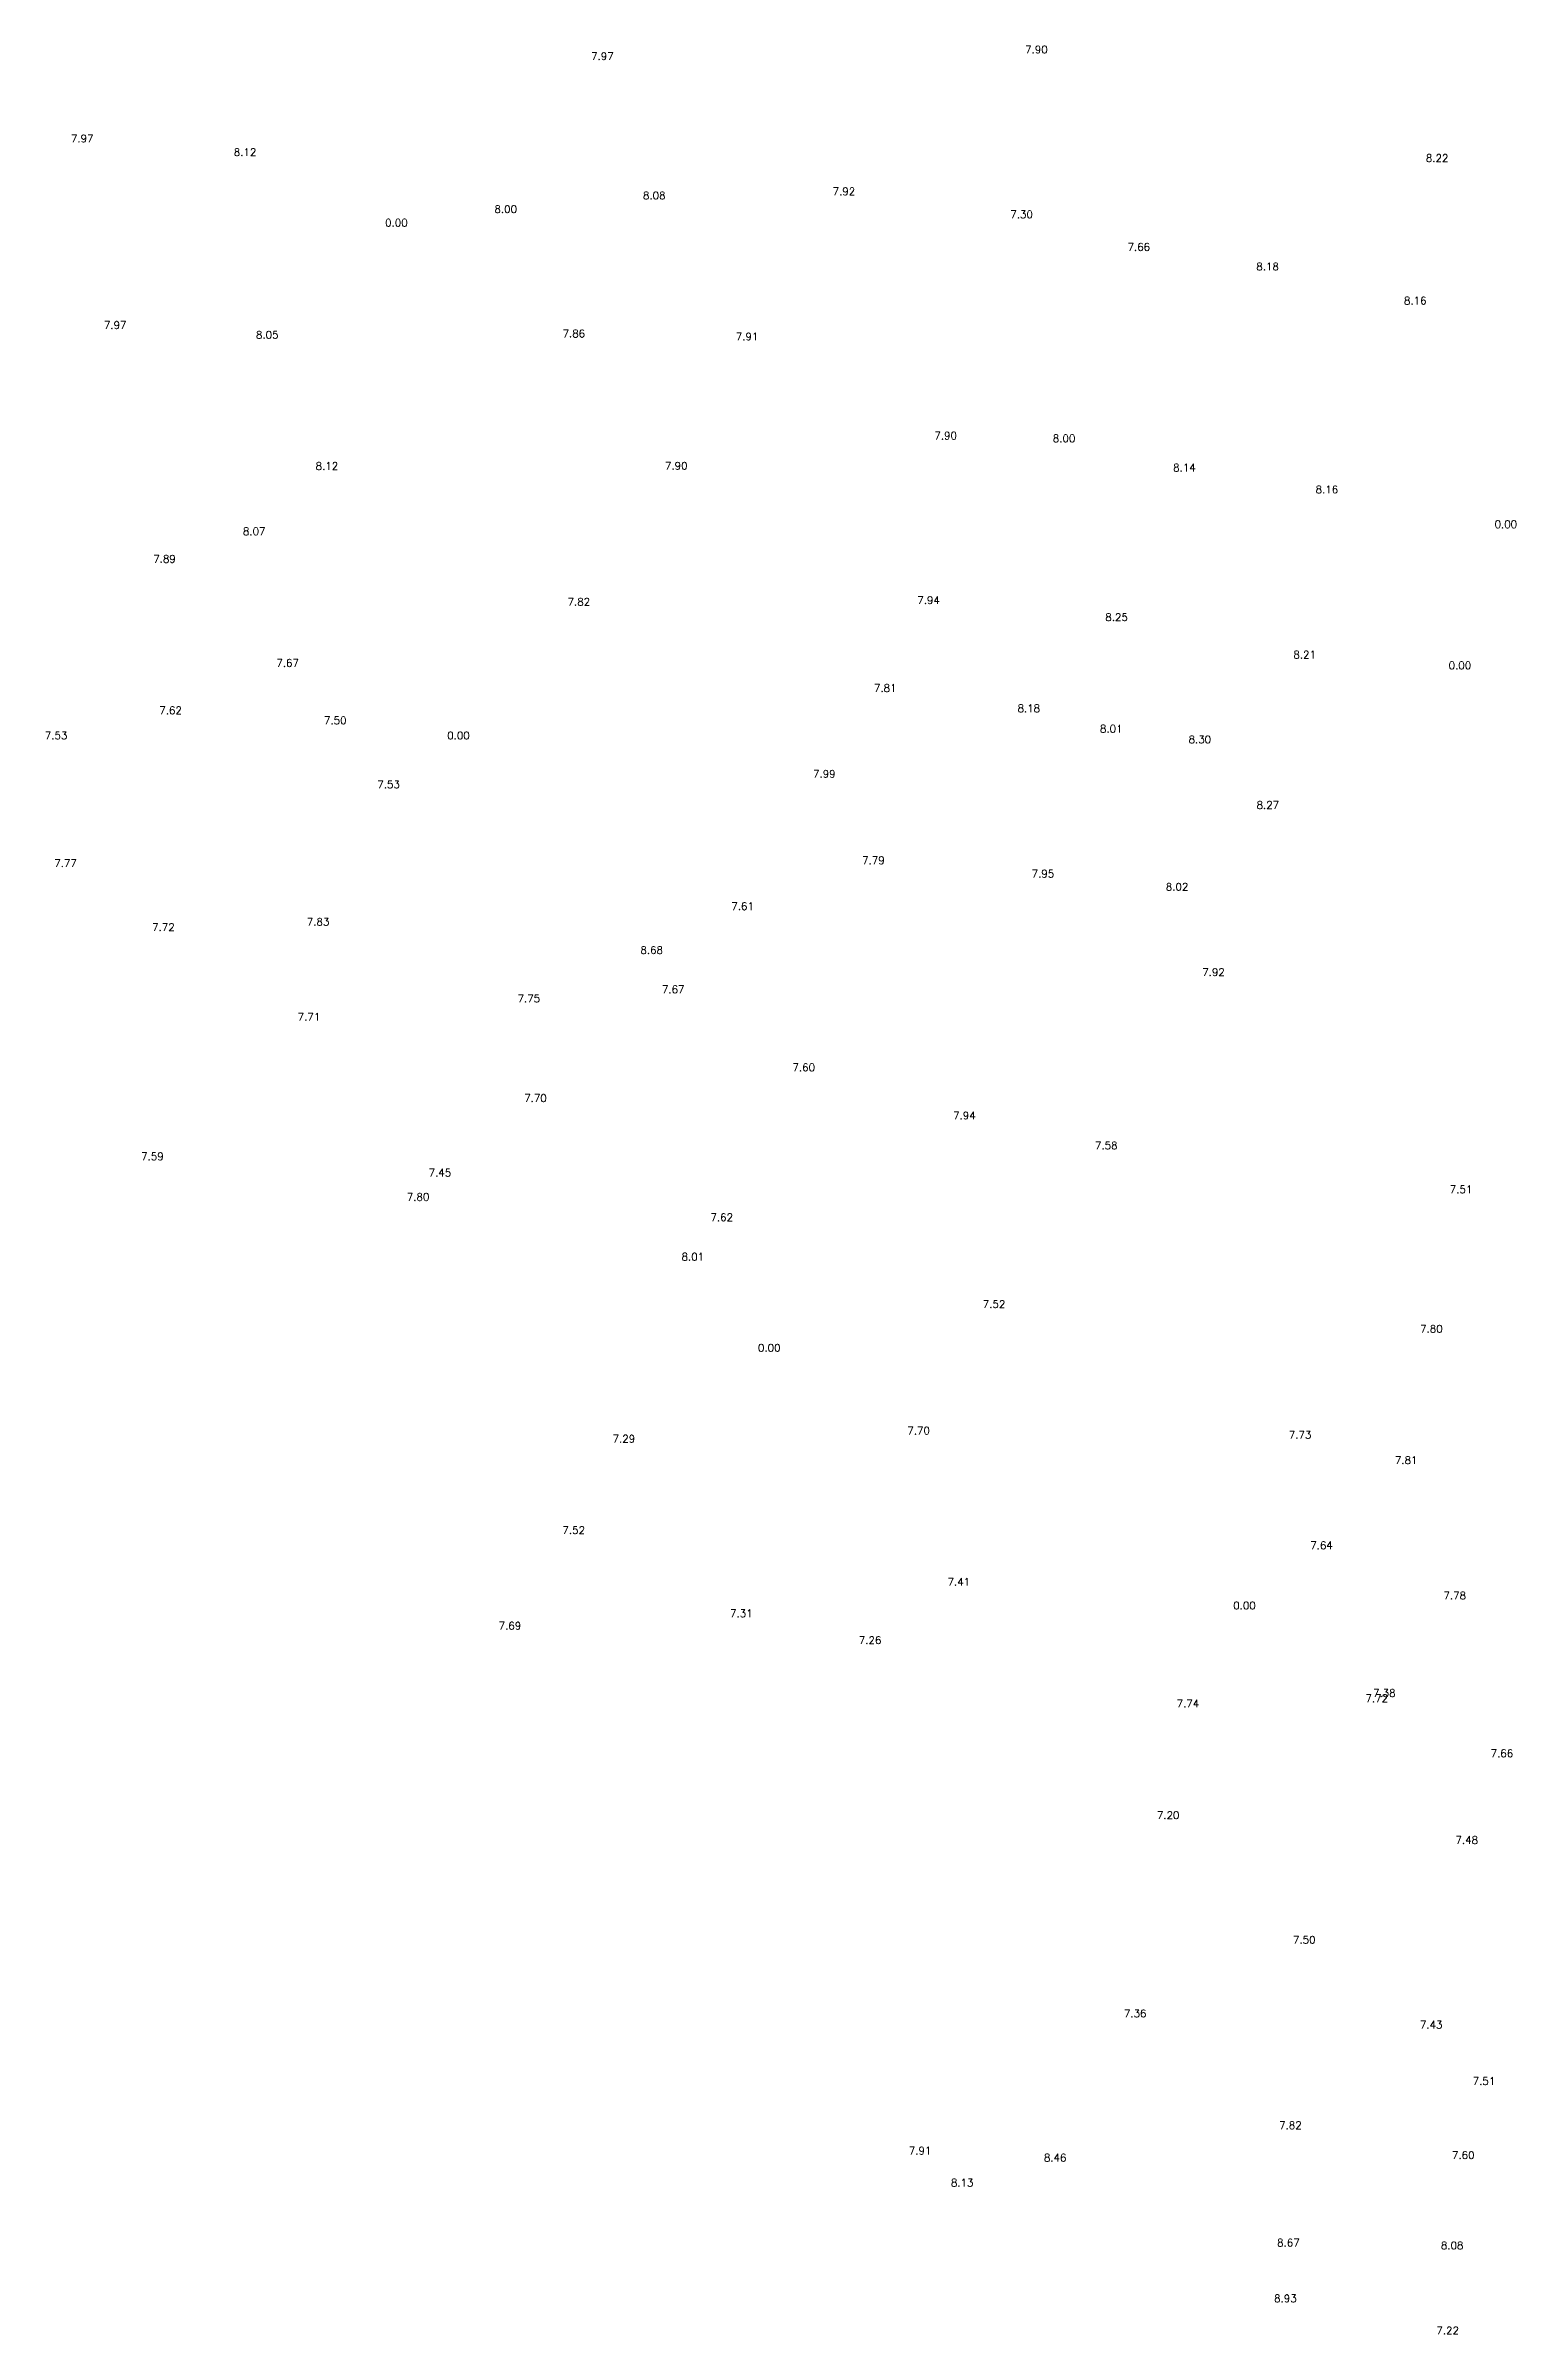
# Model space of a CAD drawing. Header units: inches. Extents: x 4891 to 6725, y 7597 to 10081.
# Drawn here: x 5072 to 5866, y 7597 to 8833 of the extents above; entities that cross this region are included whole.
import ezdxf
from ezdxf.enums import TextEntityAlignment as Align

# ---------------------------------------------------------------- set-up
doc = ezdxf.new("R2010")
doc.units = ezdxf.units.IN
doc.header["$MEASUREMENT"] = 0
doc.layers.add('SITUASI', color=7, linetype='Continuous')
doc.styles.add('L80', font='simplex.shx', dxfattribs={"height": 4.06})

msp = doc.modelspace()

# ---------------------------------------------------------------- texts
at = {"layer": 'SITUASI', "color": 3, "style": 'L80'}
for s, p in [('7.97', (5372.9, 8827.4, 8)), ('7.90', (5607.2, 8831, 7.9)), ('7.97', (5092.1, 8783, 8)), ('8.12', (5180, 8775.6, 8.1)), ('8.22', (5823.5, 8772.4, 8.2)), ('8.08', (5400.9, 8752.2, 8.1)), ('7.92', (5503.3, 8754.4, 7.9)), ('0.00', (5261.7, 8737.5)), ('8.00', (5320.7, 8744.8, 8)), ('7.30', (5599.2, 8742, 7.3)), ('7.66', (5662.5, 8724.4, 7.7)), ('8.18', (5732, 8713.8, 8.2)), ('8.16', (5811.7, 8695.4, 8.2)), ('7.97', (5109.9, 8682.2, 8)), ('8.05', (5192, 8676.9, 8.1)), ('7.86', (5357.5, 8677.6, 7.9)), ('7.91', (5451, 8676, 7.9)), ('7.90', (5558.2, 8622.5, 7.9)), ('8.00', (5622.1, 8621, 8)), ('8.12', (5224.2, 8606.1, 8.1)), ('7.90', (5412.8, 8606.2, 7.9)), ('8.14', (5687.1, 8605.2, 8.1)), ('8.16', (5764, 8593.4, 8.2)), ('8.07', (5184.9, 8570.8, 8.1)), ('0.00', (5860.6, 8574.6)), ('7.89', (5136.5, 8555.9, 7.9)), ('7.82', (5360.2, 8532.7, 7.8)), ('7.94', (5549, 8533.6, 7.9)), ('8.25', (5650.5, 8524.4, 8.3)), ('8.21', (5752, 8504.2, 8.2)), ('7.67', (5203, 8499.7, 7.7)), ('0.00', (5835.8, 8498.4)), ('7.81', (5525.6, 8486.2, 7.8)), ('7.62', (5139.8, 8474.1, 7.6)), ('7.50', (5228.7, 8468.7, 7.5)), ('8.18', (5603.1, 8475.2, 8.2)), ('7.53', (5078, 8460.5, 7.5)), ('0.00', (5295.2, 8460.5)), ('8.01', (5647.6, 8464.2, 8)), ('8.30', (5695.4, 8458.4, 8.3)), ('7.53', (5257.5, 8434.1, 7.5)), ('7.99', (5492.7, 8439.8, 8)), ('8.27', (5732.1, 8423, 8.3)), ('7.77', (5083.1, 8391.6, 7.8)), ('7.79', (5519.2, 8393.1, 7.8)), ('7.95', (5610.7, 8385.9, 7.9)), ('8.02', (5683.1, 8378.8, 8)), ('7.61', (5448.6, 8368.3, 7.6)), ('7.72', (5135.9, 8357, 7.7)), ('7.83', (5219.4, 8359.9, 7.8)), ('8.68', (5399.5, 8344.6, 8.7)), ('7.92', (5702.8, 8332.7, 7.9)), ('7.75', (5333.2, 8318.5, 7.7)), ('7.67', (5411.1, 8323.4, 7.7)), ('7.71', (5214.5, 8308.6, 7.7)), ('7.60', (5481.6, 8281.3, 7.6)), ('7.70', (5336.8, 8264.7, 7.7)), ('7.94', (5568.3, 8255.3, 7.9)), ('7.59', (5130, 8233.2, 7.6)), ('7.58', (5644.9, 8239.1, 7.6)), ('7.45', (5285.2, 8224.4, 7.4)), ('7.80', (5273.4, 8211.3, 7.8)), ('7.51', (5836.4, 8215.4, 7.5)), ('7.62', (5437.3, 8200.3, 7.6)), ('8.01', (5421.7, 8179, 8)), ('7.52', (5584.3, 8153.4, 7.5)), ('7.80', (5820.4, 8140.1, 7.8)), ('0.00', (5463, 8129.8)), ('7.70', (5543.6, 8085.1, 7.7)), ('7.73', (5749.5, 8082.8, 7.7)), ('7.29', (5384.5, 8080.7, 7.3)), ('7.81', (5806.8, 8069.1, 7.8)), ('7.52', (5357.4, 8031.3, 7.5)), ('7.64', (5761.1, 8023.1, 7.6)), ('7.41', (5565.3, 8003.4, 7.4)), ('7.78', (5833, 7996, 7.8)), ('7.31', (5447.9, 7986.4, 7.3)), ('0.00', (5719.5, 7990.6)), ('7.69', (5323, 7979.7, 7.7)), ('7.26', (5517.4, 7971.9, 7.3)), ('7.74', (5689, 7937.7, 7.7)), ('7.72', (5790.9, 7940.5, 7.7)), ('7.38', (5795, 7943.4, 7.4)), ('7.66', (5858.5, 7910.8, 7.7)), ('7.20', (5678.3, 7877.4, 7.2)), ('7.48', (5839.5, 7864, 7.5)), ('7.50', (5751.8, 7810.1, 7.5)), ('7.36', (5660.5, 7770.3, 7.4)), ('7.43', (5820.3, 7764.2, 7.4)), ('7.51', (5848.8, 7733.8, 7.5)), ('7.82', (5744.3, 7709.9, 7.8)), ('7.91', (5544.4, 7696.2, 7.9)), ('8.46', (5617.3, 7692.4, 8.5)), ('7.60', (5837.6, 7693.8, 7.6)), ('8.13', (5567.1, 7678.9, 8.1)), ('8.67', (5743.2, 7646.5, 8.7)), ('8.08', (5831.6, 7645, 8.1)), ('8.93', (5741.6, 7616.4, 8.9)), ('7.22', (5829.2, 7599.1, 7.2))]:
    msp.add_text(s, height=4.06, dxfattribs=at).set_placement(p, align=Align.MIDDLE_CENTER)

doc.saveas('drawing.dxf')
